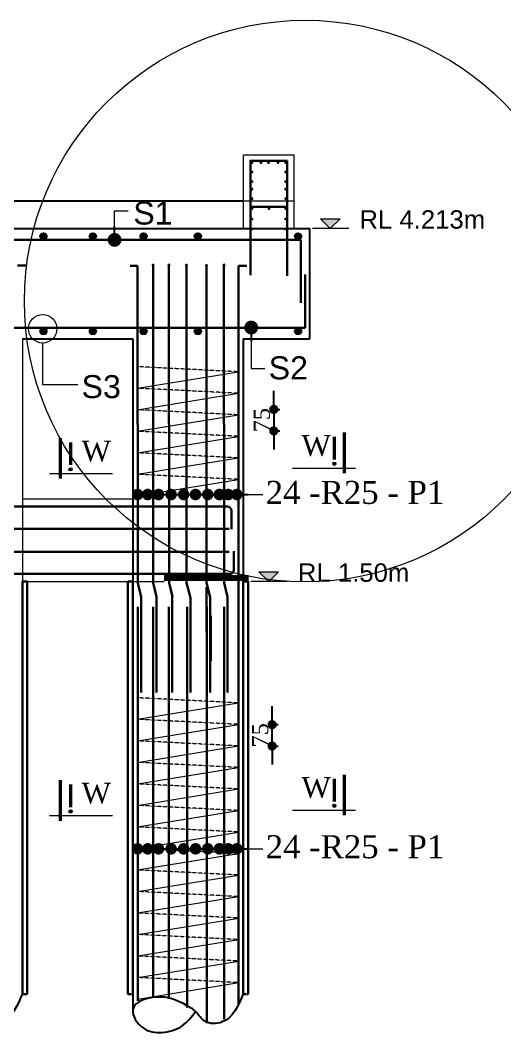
# Model space of a CAD drawing. Header units: millimetres. Extents: x -452357 to 35267, y 81803 to 461763.
# Drawn here: x -181050 to -175785, y 292551 to 303551 of the extents above; entities that cross this region are included whole.
import ezdxf

# ---------------------------------------------------------------- set-up
doc = ezdxf.new("R2010")
doc.units = ezdxf.units.MM
doc.header["$PDMODE"] = 2
doc.linetypes.add('DASHEDX2', pattern=[38.1, 25.4, -12.7])
doc.linetypes.add('HIDDEN', pattern=[9.525, 6.35, -3.175])
doc.layers.get('Defpoints').update_dxf_attribs({"lineweight": 13})
for name, color, linetype, lineweight in [('Abutment W Line', 30, 'Continuous', 18), ('Ber', 12, 'Continuous', 30), ('Binder', 136, 'Continuous', 15), ('dim', 96, 'Continuous', 25), ('Dimision', 96, 'Continuous', 18), ('hatch', 65, 'Continuous', 15), ('Pile', 11, 'Continuous', 15), ('Reinf.', 12, 'Continuous', 30), ('Rod', 12, 'Continuous', 30), ('Steel Casing', 70, 'Continuous', 30), ('Text', 7, 'Continuous', 15)]:
    doc.layers.add(name, color=color, linetype=linetype, lineweight=lineweight)
doc.layers.add('Pire Line', color=11, linetype='Continuous')
doc.styles.add('ROMANS', font='arial.ttf', dxfattribs={"height": 200})
doc.styles.get("Standard").update_dxf_attribs({"font": 'times.ttf'})
doc.dimstyles.new('ISO-25', dxfattribs={"dimtxt": 175, "dimasz": 100, "dimexe": 65, "dimexo": 115.625, "dimgap": 40, "dimtad": 1, "dimtoh": 1, "dimdec": 0, "dimtxsty": 'Standard', "dimblk": 'DOT', "dimcen": 300, "dimclrd": 256, "dimclre": 256, "dimclrt": 256, "dimadec": 0, "dimazin": 0, "dimtfac": 1, "dimtdec": 0, "dimtix": 1, "dimtmove": 0, "dimatfit": 3, "dimldrblk": 'DOT', "dimfxl": 75, "dimlwd": -1, "dimarcsym": 0})

# ---------------------------------------------------------------- blocks, each defined once
blk = doc.blocks.new('_Dot')
at = {"color": 0, "linetype": 'ByBlock', "lineweight": -2}
blk.add_line((-0.5, 0), (-1, 0), dxfattribs=at)
at = {"color": 0, "linetype": 'ByBlock', "const_width": 0.5}
blk.add_lwpolyline([(-0.25, 0, 1), (0.25, 0, 1)], format="xyb", close=True, dxfattribs=at)
blk = doc.blocks.new('rod')
at = {"layer": 'Rod', "ltscale": 10, "const_width": 15}
blk.add_lwpolyline([(-7.5, 0, 1), (7.5, 0, 1)], format="xyb", close=True, dxfattribs=at)
blk = doc.blocks.new('*D365')
at = {"layer": 'Defpoints', "color": 0, "ltscale": 3, "transparency": 16777216}
for p in [(-178601, 299323), (-178601, 299089), (-178295, 299089)]:
    blk.add_point(p, dxfattribs=at)
at = {"layer": 'Pire Line', "linetype": 'Continuous', "ltscale": 3, "transparency": 16777216}
for p, q in [((-178295, 299423), (-178295, 299523)), ((-178295, 299323), (-178295, 299089)), ((-178295, 298989), (-178295, 298889))]:
    blk.add_line(p, q, dxfattribs=at)
at = {"layer": 'Pire Line', "linetype": 'Continuous', "lineweight": -2, "ltscale": 3, "transparency": 16777216}
for p, q in [((-178330, 299323), (-178230, 299323)), ((-178330, 299089), (-178230, 299089))]:
    blk.add_line(p, q, dxfattribs=at)
at = {"layer": 'Pire Line', "ltscale": 3, "transparency": 16777216, "xscale": 100, "yscale": 100, "zscale": 100}
for p, rotation in [((-178295, 299323), 270), ((-178295, 299089), 90)]:
    blk.add_blockref('_Dot', p, dxfattribs=dict(at, rotation=rotation))
at = {"layer": 'Pire Line', "ltscale": 3, "transparency": 16777216, "insert": (-178424, 299206), "char_height": 175, "attachment_point": 5, "rotation": 90}
blk.add_mtext('75', dxfattribs=at)
blk = doc.blocks.new('*D366')
at = {"layer": 'Defpoints', "color": 0, "ltscale": 3, "transparency": 16777216}
for p in [(-178722, 295898), (-178313, 295898), (-178736, 295666)]:
    blk.add_point(p, dxfattribs=at)
at = {"layer": 'Pire Line', "linetype": 'Continuous', "ltscale": 3, "transparency": 16777216}
for p, q in [((-178313, 295998), (-178313, 296098)), ((-178313, 295666), (-178313, 295898)), ((-178313, 295566), (-178313, 295466))]:
    blk.add_line(p, q, dxfattribs=at)
at = {"layer": 'Pire Line', "linetype": 'Continuous', "lineweight": -2, "ltscale": 3, "transparency": 16777216}
for p, q in [((-178348, 295898), (-178248, 295898)), ((-178348, 295666), (-178248, 295666))]:
    blk.add_line(p, q, dxfattribs=at)
at = {"layer": 'Pire Line', "ltscale": 3, "transparency": 16777216, "xscale": 100, "yscale": 100, "zscale": 100}
for p, rotation in [((-178313, 295898), 270), ((-178313, 295666), 90)]:
    blk.add_blockref('_Dot', p, dxfattribs=dict(at, rotation=rotation))
at = {"layer": 'Pire Line', "ltscale": 3, "transparency": 16777216, "insert": (-178442, 295782), "char_height": 175, "attachment_point": 5, "rotation": 90}
blk.add_mtext('75', dxfattribs=at)

msp = doc.modelspace()

# ---------------------------------------------------------------- hatches: boundary and pattern name
at = {"layer": 'Dimision', "ltscale": 5}
for points in [[(-177787.1, 301394.6), (-177575, 301394.6), (-177681.1, 301288.6)], [(-178456, 297557.6), (-178243.9, 297557.6), (-178349.9, 297451.5)]]:
    msp.add_hatch(color=256, dxfattribs=at).paths.add_polyline_path(points)
at = {"layer": 'Pire Line', "ltscale": 3}
h = msp.add_hatch(color=256, dxfattribs=at)
h.set_gradient(color1=(238, 17, 46), color2=(219, 15, 42), one_color=1, tint=0.46, name='INVCYLINDER')
h.paths.add_polyline_path([(-180833.5, 301203.6, 1), (-180763.6, 301203.6, 1)])
h = msp.add_hatch(color=256, dxfattribs=at)
h.set_gradient(color1=(238, 17, 46), color2=(219, 15, 42), one_color=1, tint=0.46, name='INVCYLINDER')
h.paths.add_polyline_path([(-180295.5, 301203.6, 1), (-180225.6, 301203.6, 1)])
h = msp.add_hatch(color=256, dxfattribs=at)
h.set_gradient(color1=(238, 17, 46), color2=(219, 15, 42), one_color=1, tint=0.46, name='INVCYLINDER')
h.paths.add_polyline_path([(-179745.1, 301203.6, 1), (-179675.2, 301203.6, 1)])
h = msp.add_hatch(color=256, dxfattribs=at)
h.set_gradient(color1=(238, 17, 46), color2=(219, 15, 42), one_color=1, tint=0.46, name='INVCYLINDER')
h.paths.add_polyline_path([(-179155, 301203.6, 1), (-179085.1, 301203.6, 1)])
h = msp.add_hatch(color=256, dxfattribs=at)
h.set_gradient(color1=(238, 17, 46), color2=(219, 15, 42), one_color=1, tint=0.46, name='INVCYLINDER')
h.paths.add_polyline_path([(-178066, 301203.6, 1), (-177996.1, 301203.6, 1)])
h = msp.add_hatch(color=256, dxfattribs=at)
h.set_gradient(color1=(238, 17, 46), color2=(219, 15, 42), one_color=1, tint=0.46, name='INVCYLINDER')
h.paths.add_polyline_path([(-180833.5, 300173.6, -1), (-180763.6, 300173.6, -1)])
h = msp.add_hatch(color=256, dxfattribs=at)
h.set_gradient(color1=(238, 17, 46), color2=(219, 15, 42), one_color=1, tint=0.46, name='INVCYLINDER')
h.paths.add_polyline_path([(-180295.5, 300173.6, -1), (-180225.6, 300173.6, -1)])
h = msp.add_hatch(color=256, dxfattribs=at)
h.set_gradient(color1=(238, 17, 46), color2=(219, 15, 42), one_color=1, tint=0.46, name='INVCYLINDER')
h.paths.add_polyline_path([(-179745.1, 300173.6, -1), (-179675.2, 300173.6, -1)])
h = msp.add_hatch(color=256, dxfattribs=at)
h.set_gradient(color1=(238, 17, 46), color2=(219, 15, 42), one_color=1, tint=0.46, name='INVCYLINDER')
h.paths.add_polyline_path([(-179155, 300173.6, -1), (-179085.1, 300173.6, -1)])
h = msp.add_hatch(color=256, dxfattribs=at)
h.set_gradient(color1=(238, 17, 46), color2=(219, 15, 42), one_color=1, tint=0.46, name='INVCYLINDER')
h.paths.add_polyline_path([(-178066, 300173.6, -1), (-177996.1, 300173.6, -1)])
at = {"layer": 'Reinf.', "ltscale": 5}
for points in [[(-179612.9, 300889.9, 1), (-179600.9, 300889.9, 1)], [(-179440.1, 300889.9, 1), (-179428.1, 300889.9, 1)], [(-179249.1, 300889.9, 1), (-179237.1, 300889.9, 1)], [(-179032.9, 300886.2, 1), (-179020.9, 300886.2, 1)], [(-178842.4, 300889.9, 1), (-178830.4, 300889.9, 1)]]:
    msp.add_hatch(color=256, dxfattribs=at).paths.add_polyline_path(points)
at = {"layer": 'Text'}
for points in [[(-180503.1, 298689.6, 1), (-180503.1, 298653.8, 1)], [(-177637.1, 298751, -1), (-177637.1, 298715.1, -1)], [(-177637.1, 295035, -1), (-177637.1, 294999.1, -1)], [(-180503.1, 294973.6, 1), (-180503.1, 294937.7, 1)]]:
    msp.add_hatch(color=256, dxfattribs=at).paths.add_polyline_path(points)

# ---------------------------------------------------------------- linework, layer by layer
at = {"layer": 'Abutment W Line'}
for p, q in [((-178624.4, 301588.6), (-178624.4, 302088.6)), ((-178624.4, 302088.6), (-178074.4, 302088.6)), ((-178074.4, 301588.6), (-178074.4, 302088.6)), ((-178624.4, 301288.6), (-178624.4, 301588.6)), ((-178624.4, 301588.6), (-178074.4, 301588.6)), ((-178074.4, 301288.6), (-178074.4, 301588.6))]:
    msp.add_line(p, q, dxfattribs=at)
at = {"layer": 'Ber', "ltscale": 0.02}
for p, q in [((-178799.6, 298266.6), (-186846.7, 298266.6)), ((-178754.6, 298221.6), (-178754.6, 298021.2)), ((-178781.1, 298027.1), (-186866.4, 298027.1)), ((-178728.8, 297784.1), (-178728.8, 297579.8)), ((-178781.1, 297774.2), (-186899.1, 297774.2)), ((-178773.8, 297534.8), (-186872.5, 297534.8))]:
    msp.add_line(p, q, dxfattribs=at)
for points in [[(-178549.4, 301275.5), (-178549.4, 302023.7), (-178149.4, 302023.7)], [(-178149.4, 301281.4), (-178149.4, 302023.7)], [(-178549.4, 300781.4), (-178549.4, 301523.7)], [(-178149.4, 300775.5), (-178149.4, 301523.7), (-178549.4, 301523.7)]]:
    msp.add_lwpolyline(points, dxfattribs=at)
for centre, start, end in [((-178799.6, 298221.6), 0, 90), ((-178773.8, 297579.8), 270, 0)]:
    msp.add_arc(centre, 45, start, end, dxfattribs=at)
at = {"layer": 'Binder', "linetype": 'DASHEDX2', "ltscale": 0.007}
for p, q in [((-178679.2, 299731.4), (-179777.2, 299787)), ((-178679.2, 299497.6), (-179777.2, 299553.2)), ((-178679.2, 299263.8), (-179777.2, 299319.4)), ((-178679.2, 299030), (-179777.2, 299085.5)), ((-178679.2, 298796.2), (-179777.2, 298851.7)), ((-178679.2, 298562.4), (-179777.2, 298617.9)), ((-178679.2, 296134.4), (-179777.2, 296190)), ((-178679.2, 295900.6), (-179777.2, 295956.2)), ((-178679.2, 295666.8), (-179777.2, 295722.4)), ((-178679.2, 295433), (-179777.2, 295488.6)), ((-178679.2, 295199.2), (-179777.2, 295254.8)), ((-178679.2, 294965.4), (-179777.2, 295021)), ((-178679.2, 294731.6), (-179777.2, 294787.1)), ((-178679.2, 294497.8), (-179777.2, 294553.3)), ((-178679.2, 294264), (-179777.2, 294319.5)), ((-178679.2, 294030.2), (-179777.2, 294085.7)), ((-178675.9, 293796.9), (-179773.9, 293852.4)), ((-178675.9, 293563.1), (-179773.9, 293618.6)), ((-178675.9, 293329.3), (-179773.9, 293384.8)), ((-178675.9, 293095.5), (-179773.9, 293151))]:
    msp.add_line(p, q, dxfattribs=at)
at = {"layer": 'Binder', "ltscale": 5}
for p, q in [((-179777.2, 299553.2), (-178679.2, 299731.4)), ((-179777.2, 299319.4), (-178679.2, 299497.6)), ((-179777.2, 299085.5), (-178679.2, 299263.8)), ((-179777.2, 298851.7), (-178679.2, 299030)), ((-179777.2, 298617.9), (-178679.2, 298796.2)), ((-179777.2, 298384.1), (-178679.2, 298562.4)), ((-179777.2, 295956.2), (-178679.2, 296134.4)), ((-179777.2, 295722.4), (-178679.2, 295900.6)), ((-179777.2, 295488.6), (-178679.2, 295666.8)), ((-179777.2, 295254.8), (-178679.2, 295433)), ((-179777.2, 295021), (-178679.2, 295199.2)), ((-179777.2, 294787.1), (-178679.2, 294965.4)), ((-179777.2, 294553.3), (-178679.2, 294731.6)), ((-179777.2, 294319.5), (-178679.2, 294497.8)), ((-179777.2, 294085.7), (-178679.2, 294264)), ((-179777.2, 293851.9), (-178679.2, 294030.2)), ((-179773.9, 293618.6), (-178675.9, 293796.9)), ((-179773.9, 293384.8), (-178675.9, 293563.1)), ((-179773.9, 293151), (-178675.9, 293329.3)), ((-179773.9, 292917.2), (-178675.9, 293095.5))]:
    msp.add_line(p, q, dxfattribs=at)
at = {"layer": 'dim', "ltscale": 30}
for points in [[(-181026.8, 292978.6), (-181254.4, 292668.8), (-181444.3, 292676.2), (-181545.4, 292782.2), (-181642.8, 292848.1), (-181917, 292939.8), (-182226.8, 292802.5), (-182114.6, 292603.8), (-181911.8, 292556.1), (-181692.7, 292624.7), (-181545.4, 292782.2)], [(-178626.7, 292977.7), (-178854.3, 292667.8), (-179044.2, 292675.2), (-179145.4, 292781.2), (-179242.8, 292847.1), (-179517, 292938.9), (-179826.7, 292801.6), (-179714.6, 292602.8), (-179511.7, 292555.1), (-179292.7, 292623.8), (-179145.4, 292781.2)]]:
    msp.add_spline(points, degree=3, dxfattribs=at)
at = {"layer": 'Dimision', "ltscale": 5}
for p, q in [((-180024.4, 301480.4), (-179878, 301480.4)), ((-177477.9, 301288.6), (-177874.7, 301288.6)), ((-180806.7, 300044.1), (-180806.7, 299595.2)), ((-178539.8, 299769.1), (-178393.4, 299769.1)), ((-180806.7, 299595.2), (-180424.7, 299595.2)), ((-178412.8, 298064), (-178412.8, 298064)), ((-178412.8, 298064), (-178412.8, 298064)), ((-178146.7, 297451.5), (-178543.6, 297451.5)), ((-178412.8, 294548.9), (-178412.8, 294548.9)), ((-178412.8, 294548.9), (-178412.8, 294548.9))]:
    msp.add_line(p, q, dxfattribs=at)
for points in [[(-177787.1, 301394.6), (-177575, 301394.6), (-177681.1, 301288.6)], [(-178456, 297557.6), (-178243.9, 297557.6), (-178349.9, 297451.5)]]:
    msp.add_lwpolyline(points, close=True, dxfattribs=at)
msp.add_circle((-180806.7, 300198.9), 154.8, dxfattribs=at)
at = {"layer": 'hatch', "ltscale": 3}
for p, q in [((-181026.7, 298352.6), (-179826.7, 298352.6)), ((-180968.7, 297452.6), (-179484.8, 297452.6))]:
    msp.add_line(p, q, dxfattribs=at)
at = {"layer": 'hatch', "lineweight": 80, "ltscale": 3}
msp.add_line((-178568.7, 297488.8), (-179484.8, 297488.8), dxfattribs=at)
at = {"layer": 'hatch', "ltscale": 3}
msp.add_circle((-177954.6, 300499.8), 3051.1, dxfattribs=at)
at = {"layer": 'Pile', "ltscale": 3}
for p, q in [((-181026.7, 300088.6), (-181026.8, 297452.5)), ((-178626.7, 300088.6), (-178627.1, 292972.2))]:
    msp.add_line(p, q, dxfattribs=at)
at = {"layer": 'Pire Line', "ltscale": 3}
for p, q in [((-187061.7, 301588.6), (-178624.4, 301588.6)), ((-187781.6, 301288.6), (-177904.6, 301288.6)), ((-177904.6, 300088.6), (-177904.6, 301288.6)), ((-177904.6, 300088.6), (-177904.6, 301288.6)), ((-181026.7, 300088.6), (-179826.7, 300088.6)), ((-179826.7, 300088.6), (-179826.7, 297452.5)), ((-178626.7, 300088.6), (-178626.7, 292977.7)), ((-178626.7, 300088.6), (-177904.6, 300088.6)), ((-181026.8, 297456.4), (-181026.8, 292978.6)), ((-179826.7, 297455.4), (-179826.7, 292765.8)), ((-179826.7, 297455.4), (-179826.7, 292765.8))]:
    msp.add_line(p, q, dxfattribs=at)
at = {"layer": 'Pire Line', "color": 1, "ltscale": 3}
for centre in [(-180798.5, 301203.6), (-180260.6, 301203.6), (-179710.1, 301203.6), (-179120.1, 301203.6), (-178031, 301203.6), (-180798.5, 300173.6), (-180260.6, 300173.6), (-179710.1, 300173.6), (-179120.1, 300173.6), (-178031, 300173.6)]:
    msp.add_circle(centre, 34.9, dxfattribs=at)
at = {"layer": 'Reinf.', "ltscale": 5}
for p, q in [((-181079.3, 300885), (-180987.1, 300885)), ((-179775.2, 300884), (-179854.2, 300884)), ((-179605.7, 297440.3), (-179606.9, 300889.9)), ((-179432.7, 297440.3), (-179433.9, 300888)), ((-179241.9, 297440.3), (-179243.1, 300889.9)), ((-179025.7, 297440.3), (-179026.9, 300889.9)), ((-178679.2, 300884), (-178587, 300884)), ((-179774, 297440.3), (-179735.1, 297281.7)), ((-179605.7, 297440.3), (-179569.4, 297288.3)), ((-179432.7, 297440.3), (-179396.4, 297288.3)), ((-179241.9, 297440.3), (-179201, 297276.5)), ((-179025.7, 297440.3), (-178987.6, 297283.5)), ((-178835.1, 297440.3), (-178798.2, 297286.7)), ((-179735.1, 296248), (-179735.1, 297281.7)), ((-179569.4, 296248), (-179569.4, 297288.3)), ((-179398.4, 296248), (-179398.4, 297293.4)), ((-179201, 296248), (-179201, 297276.5)), ((-178987.6, 296248), (-178987.6, 297283.5)), ((-178798.2, 296248), (-178798.2, 297286.7)), ((-179771.9, 292898.2), (-179770.7, 297178.6)), ((-179606.1, 292938), (-179604.9, 297178.6)), ((-179435.1, 292918.7), (-179433.9, 297178.6)), ((-179237.8, 292823.9), (-179236.6, 297178.6)), ((-179024.3, 292654.2), (-179023.1, 297178.6)), ((-178834.9, 292697.4), (-178833.7, 297178.6))]:
    msp.add_line(p, q, dxfattribs=at)
for points in [[(-179774, 297440.3), (-179775.2, 300884)], [(-178835.1, 297440.3), (-178836.3, 300889.9)], [(-178679.2, 292855.1), (-178679.2, 300884)]]:
    msp.add_lwpolyline(points, dxfattribs=at)
for centre in [(-179606.9, 300889.9), (-179434.1, 300889.9), (-179243.1, 300889.9), (-179026.9, 300886.2), (-178836.4, 300889.9)]:
    msp.add_circle(centre, 6, dxfattribs=at)
at = {"layer": 'Rod', "ltscale": 0.1}
for p, q in [((-178001.1, 301164.7), (-187685.1, 301164.7)), ((-178001.1, 300481.4), (-178001.1, 301164.7)), ((-177954.6, 300209.5), (-177954.6, 300790.2)), ((-177954.6, 300209.5), (-187731.6, 300209.5)), ((-179025.2, 296905.2), (-179025.2, 297392.2)), ((-178978.7, 296593), (-178978.7, 297080.1))]:
    msp.add_line(p, q, dxfattribs=at)
at = {"layer": 'Steel Casing', "linetype": 'HIDDEN', "ltscale": 0.3}
for p, q in [((-181026.8, 292971.5), (-180973.5, 292971.5)), ((-179880.1, 292970.6), (-179826.8, 292970.6)), ((-178626.7, 292970.6), (-178573.4, 292970.6))]:
    msp.add_line(p, q, dxfattribs=at)
at = {"layer": 'Steel Casing', "linetype": 'Continuous', "ltscale": 0.3}
for points in [[(-180973.5, 292971.5), (-180973.5, 297452.5), (-181026.8, 297452.5), (-181026.8, 292971.5)], [(-179826.8, 292970.6), (-179826.7, 297451.5), (-179880.1, 297451.5), (-179880.1, 292970.6)], [(-178573.4, 292970.6), (-178573.4, 297451.5), (-178626.7, 297451.5), (-178626.8, 292970.6)]]:
    msp.add_lwpolyline(points, dxfattribs=at)
at = {"layer": 'Text'}
for p, q in [((-178092.4, 298684.9), (-177408.2, 298684.9)), ((-180047.8, 298623.6), (-180732, 298623.6)), ((-178092.4, 294968.9), (-177408.2, 294968.9)), ((-180047.8, 294907.5), (-180732, 294907.5))]:
    msp.add_line(p, q, dxfattribs=at)
at = {"layer": 'Text', "const_width": 35.9}
for points in [[(-180613.4, 298568.7), (-180613.4, 299011.1)], [(-180503.1, 298717.2), (-180503.1, 298966.7)], [(-177637.1, 298778.6), (-177637.1, 299028.1)], [(-177526.9, 298630.1), (-177526.9, 299072.4)], [(-177526.9, 294914), (-177526.9, 295356.4)], [(-180613.4, 294852.6), (-180613.4, 295295)], [(-180503.1, 295001.2), (-180503.1, 295250.7)], [(-177637.1, 295062.5), (-177637.1, 295312)]]:
    msp.add_lwpolyline(points, dxfattribs=at)
at = {"layer": 'Text'}
for centre in [(-180503.1, 298671.7), (-177637.1, 298733.1), (-177637.1, 295017), (-180503.1, 294955.7)]:
    msp.add_circle(centre, 17.9, dxfattribs=at)

# ---------------------------------------------------------------- block references
at = {"layer": 'Text', "xscale": -1, "rotation": 269.9999999999778}
for p in [(-178532.3, 302004.1), (-178434.7, 302004.1), (-178352.5, 302004.1), (-178248.9, 302004.1), (-178165.9, 302004.1), (-178532.3, 301901.1), (-178165.9, 301901.1), (-178532.3, 301798.4), (-178165.9, 301798.4), (-178532.3, 301715.9), (-178532.3, 301613.1), (-178165.9, 301715.9), (-178165.9, 301613.1)]:
    msp.add_blockref('rod', p, dxfattribs=at)
at = {"layer": 'Text', "rotation": 90.00000000002224}
for p in [(-178533, 301504.1), (-178346.4, 301504.1), (-178166.6, 301504.1), (-178533, 301390.6), (-178166.6, 301390.6), (-178533, 301282.4), (-178166.6, 301282.4)]:
    msp.add_blockref('rod', p, dxfattribs=at)

# ---------------------------------------------------------------- texts
at = {"layer": 'Text', "style": 'ROMANS'}
for s, p in [('RL 4.213m', (-177364.6, 301286.8)), ('RL 1.50m', (-178033.4, 297449.8))]:
    msp.add_text(s, height=200, dxfattribs=at).set_placement(p)
at = {"layer": 'Text'}
for s, height, p in [('W', 224.2, (-177994, 298819.8)), ('W', 224.2, (-180384.1, 298758.4)), ('24 -R25 - P1', 250, (-178382.8, 298296.4)), ('W', 224.2, (-180384.1, 295042.4)), ('W', 224.2, (-177994, 295103.7)), ('24 -R25 - P1', 250, (-178382.8, 294447))]:
    msp.add_text(s, height=height, dxfattribs=at).set_placement(p)
at = {"layer": 'Text', "char_height": 250, "width": 8235.459, "attachment_point": 1, "style": 'ROMANS'}
for s, insert in [('S1', (-179821.9, 301581.3)), ('S2', (-178350.6, 299899.5)), ('S3', (-180384, 299695.4))]:
    msp.add_mtext(s, dxfattribs=dict(at, insert=insert))

# ---------------------------------------------------------------- dimensions: what is measured, and where the dimension line sits
at = {"layer": 'Pire Line', "ltscale": 3}
for base, p1, p2, picture, middle in [((-178294.8, 299089.3), (-178601.4, 299323.1), (-178601.4, 299089.3), '*D365', (-178424, 299206.2)), ((-178313, 295898.4), (-178736.2, 295665.5), (-178721.6, 295898.4), '*D366', (-178442.3, 295782))]:
    dim = msp.add_linear_dim(base=base, p1=p1, p2=p2, angle=90, text='75', dimstyle='ISO-25', override={"dimfxl": 35, "dimfxlon": 1, "dimarcsym": 2}, dxfattribs=at)
    dim.commit()
    dim.dimension.update_dxf_attribs({"geometry": picture, "text_midpoint": middle})

# ---------------------------------------------------------------- leaders
at = {"layer": 'Dimision', "ltscale": 5}
for points, override in [([(-180025.1, 301164.7), (-180024.4, 301480.4)], {"dimasz": 150, "dimtad": 0}), ([(-178540.5, 300212.4), (-178539.8, 299769.1)], {"dimasz": 150, "dimtad": 0}), ([(-179775.2, 298398.3), (-178913.1, 298398.3)], {"dimasz": 125, "dimtad": 0}), ([(-179665.5, 298398.3), (-178803.5, 298398.3)], {"dimasz": 125, "dimtad": 0}), ([(-179547.9, 298398.3), (-178685.8, 298398.3)], {"dimasz": 125, "dimtad": 0}), ([(-179410.6, 298398.3), (-178548.5, 298398.3)], {"dimasz": 125, "dimtad": 0}), ([(-179274.8, 298398.3), (-178412.8, 298398.3)], {"dimasz": 125, "dimtad": 0}), ([(-179145.6, 298398.3), (-178412.8, 298398.3)], {"dimasz": 125, "dimtad": 0}), ([(-179013.1, 298398.3), (-178412.8, 298398.3)], {"dimasz": 125, "dimtad": 0}), ([(-178887.1, 298398.3), (-178412.8, 298398.3)], {"dimasz": 125, "dimtad": 0}), ([(-178881, 298398.3), (-178412.8, 298398.3)], {"dimasz": 125, "dimtad": 0}), ([(-178881, 298398.3), (-178412.8, 298398.3)], {"dimasz": 125, "dimtad": 0}), ([(-178789, 298398.3), (-178412.8, 298398.3)], {"dimasz": 125, "dimtad": 0}), ([(-178789, 298398.3), (-178412.8, 298398.3)], {"dimasz": 125, "dimtad": 0}), ([(-178697, 298398.3), (-178412.8, 298398.3)], {"dimasz": 125, "dimtad": 0}), ([(-179775.2, 294548.9), (-178913.1, 294548.9)], {"dimasz": 125, "dimtad": 0}), ([(-179665.5, 294548.9), (-178803.5, 294548.9)], {"dimasz": 125, "dimtad": 0}), ([(-179547.9, 294548.9), (-178685.8, 294548.9)], {"dimasz": 125, "dimtad": 0}), ([(-179410.6, 294548.9), (-178548.5, 294548.9)], {"dimasz": 125, "dimtad": 0}), ([(-179274.8, 294548.9), (-178412.8, 294548.9)], {"dimasz": 125, "dimtad": 0}), ([(-179145.6, 294548.9), (-178412.8, 294548.9)], {"dimasz": 125, "dimtad": 0}), ([(-179013.1, 294548.9), (-178412.8, 294548.9)], {"dimasz": 125, "dimtad": 0}), ([(-178887.1, 294548.9), (-178412.8, 294548.9)], {"dimasz": 125, "dimtad": 0}), ([(-178881, 294548.9), (-178412.8, 294548.9)], {"dimasz": 125, "dimtad": 0}), ([(-178881, 294548.9), (-178412.8, 294548.9)], {"dimasz": 125, "dimtad": 0}), ([(-178789, 294548.9), (-178412.8, 294548.9)], {"dimasz": 125, "dimtad": 0}), ([(-178789, 294548.9), (-178412.8, 294548.9)], {"dimasz": 125, "dimtad": 0}), ([(-178697, 294548.9), (-178412.8, 294548.9)], {"dimasz": 125, "dimtad": 0})]:
    msp.add_leader(points, dimstyle='ISO-25', override=override, dxfattribs=at)

doc.saveas('drawing.dxf')
